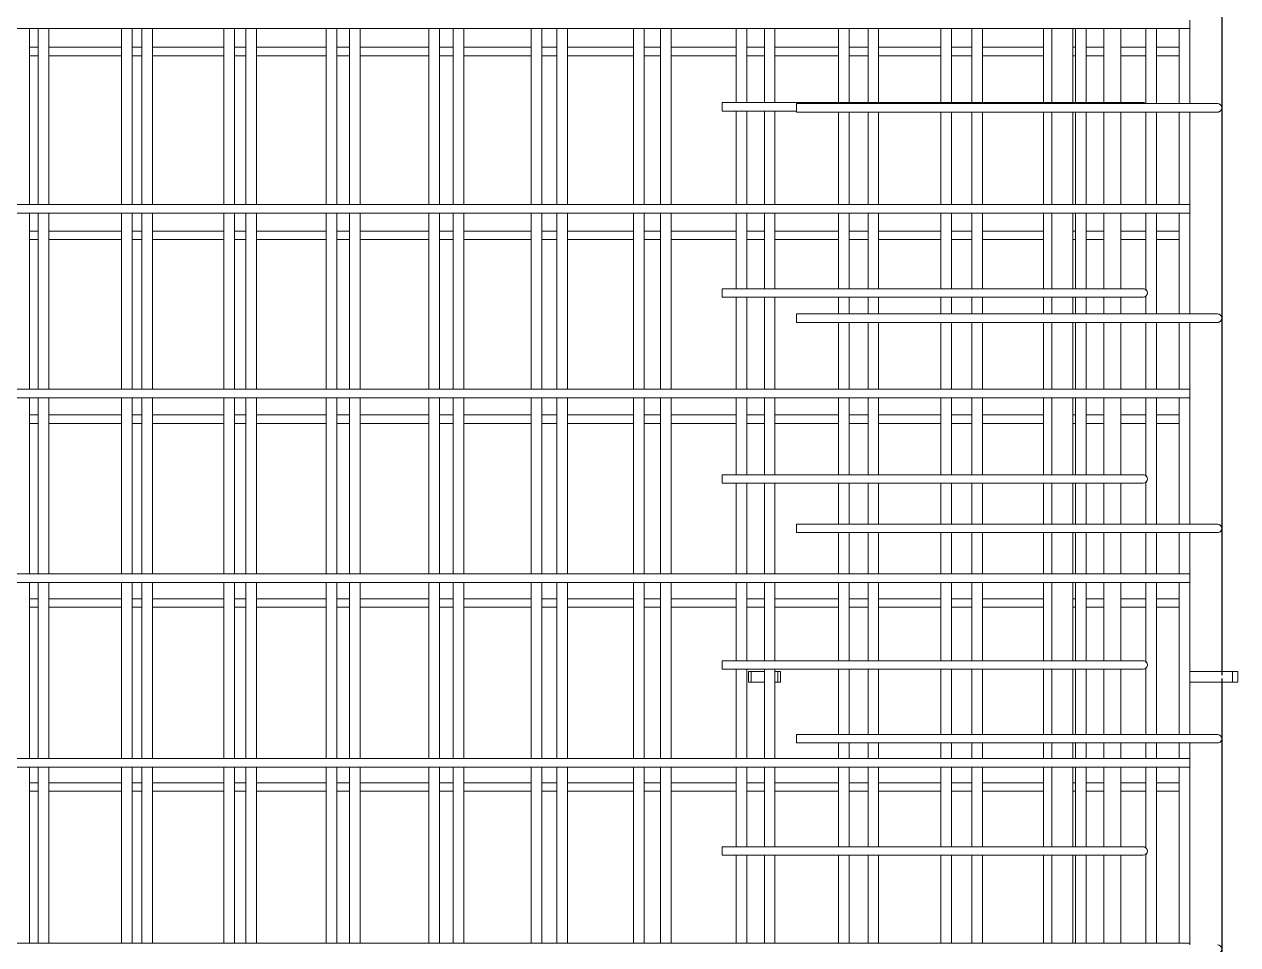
# Model space of a CAD drawing. Header units: millimetres. Extents: x 6720 to 22888, y -3063 to 10060.
# Drawn here: x 11192 to 12334, y 3848 to 4714 of the extents above; entities that cross this region are included whole.
import ezdxf

# ---------------------------------------------------------------- set-up
doc = ezdxf.new("R2010")
doc.units = ezdxf.units.MM
doc.linetypes.add('Dash', pattern=[6.36, 3.18, -3.18])
for name, color, linetype, lineweight in [('A-GENM', 13, 'Continuous', 18), ('A-WALL', 113, 'Continuous', 25), ('A-WALL-HDLN', 110, 'Dash', 25), ('S-RBAR', 171, 'Continuous', 18)]:
    doc.layers.add(name, color=color, linetype=linetype, lineweight=lineweight)

# ---------------------------------------------------------------- blocks, each defined once
blk = doc.blocks.new('RR spread anchor face based - RR-SA-2_5-200-V1-Elevation Front 1')
at = {"layer": 'A-GENM'}
for p, q in [((11873.6, -445), (11876.1, -445)), ((11873.6, -455), (11873.6, -445)), ((11876.1, -445), (11888.4, -445)), ((11876.1, -445), (11876.1, -455)), ((11898.4, -445), (11901.1, -445)), ((11901.1, -445), (11903.6, -445)), ((11901.1, -445), (11901.1, -455)), ((11903.6, -445), (11903.6, -455)), ((11876.1, -455), (11873.6, -455)), ((11888.4, -455), (11876.1, -455)), ((11901.1, -455), (11898.4, -455)), ((11903.6, -455), (11901.1, -455))]:
    blk.add_line(p, q, dxfattribs=at)
blk = doc.blocks.new('RR spread anchor face based - RR-SA-3_0-200-1726827-Elevation Front 1')
at = {"layer": 'A-GENM'}
for p, q in [((12288.6, 6760), (12328.6, 6760)), ((12328.6, 6760), (12333.6, 6760)), ((12328.6, 6750), (12328.6, 6760)), ((12333.6, 6760), (12333.6, 6750)), ((12328.6, 6750), (12288.6, 6750)), ((12333.6, 6750), (12328.6, 6750))]:
    blk.add_line(p, q, dxfattribs=at)

msp = doc.modelspace()

# ---------------------------------------------------------------- linework, layer by layer
at = {"layer": 'A-WALL'}
for p, q in [((12318.6, 6750), (12318.6, 4105)), ((12318.6, 4095), (12318.6, 2210))]:
    msp.add_line(p, q, dxfattribs=at)
at = {"layer": 'A-WALL-HDLN'}
msp.add_line((12318.6, 4105), (12318.6, 4095), dxfattribs=at)
at = {"layer": 'S-RBAR'}
for p, q in [((12288.6, 4709.5), (12288.6, 4717.5)), ((10132.6, 4709.5), (12288.6, 4709.5)), ((11197.4, 4544), (11197.4, 4709.5)), ((11205.6, 4544), (11205.6, 4709.5)), ((11215.6, 4544), (11215.6, 4709.5)), ((11283.8, 4544), (11283.8, 4709.5)), ((11293.8, 4544), (11293.8, 4709.5)), ((11303.1, 4544), (11303.1, 4709.5)), ((11313.1, 4544), (11313.1, 4709.5)), ((11380.1, 4544), (11380.1, 4709.5)), ((11390.1, 4544), (11390.1, 4709.5)), ((11400.7, 4544), (11400.7, 4709.5)), ((11410.7, 4544), (11410.7, 4709.5)), ((11476.5, 4544), (11476.5, 4709.5)), ((11486.5, 4544), (11486.5, 4709.5)), ((11498.2, 4544), (11498.2, 4709.5)), ((11508.2, 4544), (11508.2, 4709.5)), ((11572.8, 4544), (11572.8, 4709.5)), ((11582.8, 4544), (11582.8, 4709.5)), ((11595.7, 4544), (11595.7, 4709.5)), ((11605.7, 4544), (11605.7, 4709.5)), ((11669.1, 4544), (11669.1, 4709.5)), ((11679.1, 4544), (11679.1, 4709.5)), ((11693.3, 4544), (11693.3, 4709.5)), ((11703.3, 4544), (11703.3, 4709.5)), ((11765.5, 4544), (11765.5, 4709.5)), ((11775.5, 4544), (11775.5, 4709.5)), ((11790.8, 4544), (11790.8, 4709.5)), ((11800.8, 4544), (11800.8, 4709.5)), ((11861.8, 4639.9), (11861.8, 4709.5)), ((11871.8, 4639.9), (11871.8, 4709.5)), ((11888.4, 4639.9), (11888.4, 4709.5)), ((11898.4, 4639.9), (11898.4, 4709.5)), ((11958.1, 4639.9), (11958.1, 4709.5)), ((11968.1, 4639.9), (11968.1, 4709.5)), ((11985.9, 4639.9), (11985.9, 4709.5)), ((11995.9, 4639.9), (11995.9, 4709.5)), ((12054.5, 4639.9), (12054.5, 4709.5)), ((12064.5, 4639.9), (12064.5, 4709.5)), ((12083.5, 4639.9), (12083.5, 4709.5)), ((12093.5, 4639.9), (12093.5, 4709.5)), ((12150.8, 4639.9), (12150.8, 4709.5)), ((12158.6, 4639.9), (12158.6, 4709.5)), ((12178.6, 4639.9), (12178.6, 4709.5)), ((12181, 4639.9), (12181, 4709.5)), ((12191, 4639.9), (12191, 4709.5)), ((12207.6, 4639.9), (12207.6, 4709.5)), ((12223.6, 4639.9), (12223.6, 4709.5)), ((12247.1, 4639), (12247.1, 4709.5)), ((12257.1, 4639), (12257.1, 4709.5)), ((12278.6, 4639), (12278.6, 4709.5)), ((12288.6, 4639), (12288.6, 4709.5)), ((11197.4, 4691.9), (11205.6, 4691.9)), ((11215.6, 4691.9), (11283.8, 4691.9)), ((11293.8, 4691.9), (11303.1, 4691.9)), ((11313.1, 4691.9), (11380.1, 4691.9)), ((11390.1, 4691.9), (11400.7, 4691.9)), ((11410.7, 4691.9), (11476.5, 4691.9)), ((11486.5, 4691.9), (11498.2, 4691.9)), ((11508.2, 4691.9), (11572.8, 4691.9)), ((11582.8, 4691.9), (11595.7, 4691.9)), ((11605.7, 4691.9), (11669.1, 4691.9)), ((11679.1, 4691.9), (11693.3, 4691.9)), ((11703.3, 4691.9), (11765.5, 4691.9)), ((11775.5, 4691.9), (11790.8, 4691.9)), ((11800.8, 4691.9), (11861.8, 4691.9)), ((11871.8, 4691.9), (11888.4, 4691.9)), ((11898.4, 4691.9), (11958.1, 4691.9)), ((11968.1, 4691.9), (11985.9, 4691.9)), ((11995.9, 4691.9), (12054.5, 4691.9)), ((12064.5, 4691.9), (12083.5, 4691.9)), ((12093.5, 4691.9), (12150.8, 4691.9)), ((12178.6, 4691.9), (12181, 4691.9)), ((12191, 4691.9), (12207.6, 4691.9)), ((12223.6, 4691.9), (12247.1, 4691.9)), ((12257.1, 4691.9), (12278.6, 4691.9)), ((11197.4, 4683.9), (11205.6, 4683.9)), ((11215.6, 4683.9), (11283.8, 4683.9)), ((11293.8, 4683.9), (11303.1, 4683.9)), ((11313.1, 4683.9), (11380.1, 4683.9)), ((11390.1, 4683.9), (11400.7, 4683.9)), ((11410.7, 4683.9), (11476.5, 4683.9)), ((11486.5, 4683.9), (11498.2, 4683.9)), ((11508.2, 4683.9), (11572.8, 4683.9)), ((11582.8, 4683.9), (11595.7, 4683.9)), ((11605.7, 4683.9), (11669.1, 4683.9)), ((11679.1, 4683.9), (11693.3, 4683.9)), ((11703.3, 4683.9), (11765.5, 4683.9)), ((11775.5, 4683.9), (11790.8, 4683.9)), ((11800.8, 4683.9), (11861.8, 4683.9)), ((11871.8, 4683.9), (11888.4, 4683.9)), ((11898.4, 4683.9), (11958.1, 4683.9)), ((11968.1, 4683.9), (11985.9, 4683.9)), ((11995.9, 4683.9), (12054.5, 4683.9)), ((12064.5, 4683.9), (12083.5, 4683.9)), ((12093.5, 4683.9), (12150.8, 4683.9)), ((12178.6, 4683.9), (12181, 4683.9)), ((12191, 4683.9), (12207.6, 4683.9)), ((12223.6, 4683.9), (12247.1, 4683.9)), ((12257.1, 4683.9), (12278.6, 4683.9)), ((12208.6, 4639.9), (11848.6, 4639.9)), ((11848.6, 4639.9), (11848.6, 4631.9)), ((11918.6, 4639), (12294.6, 4639)), ((11918.6, 4631), (11918.6, 4639)), ((12208.6, 4639.9), (12244.6, 4639.9)), ((12314.6, 4639), (12294.6, 4639)), ((11918.6, 4631.9), (11848.6, 4631.9)), ((11861.8, 4544), (11861.8, 4631.9)), ((11871.8, 4544), (11871.8, 4631.9)), ((11888.4, 4544), (11888.4, 4631.9)), ((11898.4, 4544), (11898.4, 4631.9)), ((11918.6, 4631), (12294.6, 4631)), ((11958.1, 4544), (11958.1, 4631)), ((11968.1, 4544), (11968.1, 4631)), ((11985.9, 4544), (11985.9, 4631)), ((11995.9, 4544), (11995.9, 4631)), ((12054.5, 4544), (12054.5, 4631)), ((12064.5, 4544), (12064.5, 4631)), ((12083.5, 4544), (12083.5, 4631)), ((12093.5, 4544), (12093.5, 4631)), ((12150.8, 4544), (12150.8, 4631)), ((12158.6, 4544), (12158.6, 4631)), ((12178.6, 4544), (12178.6, 4631)), ((12181, 4544), (12181, 4631)), ((12191, 4544), (12191, 4631)), ((12207.6, 4544), (12207.6, 4631)), ((12223.6, 4544), (12223.6, 4631)), ((12247.1, 4544), (12247.1, 4631)), ((12257.1, 4544), (12257.1, 4631)), ((12278.6, 4544), (12278.6, 4631)), ((12288.6, 4544), (12288.6, 4631)), ((12314.6, 4631), (12294.6, 4631)), ((10132.6, 4544), (12288.6, 4544)), ((12288.6, 4536), (12288.6, 4544)), ((10132.6, 4536), (12288.6, 4536)), ((11197.4, 4370.4), (11197.4, 4536)), ((11205.6, 4370.4), (11205.6, 4536)), ((11215.6, 4370.4), (11215.6, 4536)), ((11283.8, 4370.4), (11283.8, 4536)), ((11293.8, 4370.4), (11293.8, 4536)), ((11303.1, 4370.4), (11303.1, 4536)), ((11313.1, 4370.4), (11313.1, 4536)), ((11380.1, 4370.4), (11380.1, 4536)), ((11390.1, 4370.4), (11390.1, 4536)), ((11400.7, 4370.4), (11400.7, 4536)), ((11410.7, 4370.4), (11410.7, 4536)), ((11476.5, 4370.4), (11476.5, 4536)), ((11486.5, 4370.4), (11486.5, 4536)), ((11498.2, 4370.4), (11498.2, 4536)), ((11508.2, 4370.4), (11508.2, 4536)), ((11572.8, 4370.4), (11572.8, 4536)), ((11582.8, 4370.4), (11582.8, 4536)), ((11595.7, 4370.4), (11595.7, 4536)), ((11605.7, 4370.4), (11605.7, 4536)), ((11669.1, 4370.4), (11669.1, 4536)), ((11679.1, 4370.4), (11679.1, 4536)), ((11693.3, 4370.4), (11693.3, 4536)), ((11703.3, 4370.4), (11703.3, 4536)), ((11765.5, 4370.4), (11765.5, 4536)), ((11775.5, 4370.4), (11775.5, 4536)), ((11790.8, 4370.4), (11790.8, 4536)), ((11800.8, 4370.4), (11800.8, 4536)), ((11861.8, 4465), (11861.8, 4536)), ((11871.8, 4465), (11871.8, 4536)), ((11888.4, 4465), (11888.4, 4536)), ((11898.4, 4465), (11898.4, 4536)), ((11958.1, 4465), (11958.1, 4536)), ((11968.1, 4465), (11968.1, 4536)), ((11985.9, 4465), (11985.9, 4536)), ((11995.9, 4465), (11995.9, 4536)), ((12054.5, 4465), (12054.5, 4536)), ((12064.5, 4465), (12064.5, 4536)), ((12083.5, 4465), (12083.5, 4536)), ((12093.5, 4465), (12093.5, 4536)), ((12150.8, 4465), (12150.8, 4536)), ((12158.6, 4465), (12158.6, 4536)), ((12178.6, 4465), (12178.6, 4536)), ((12181, 4465), (12181, 4536)), ((12191, 4465), (12191, 4536)), ((12207.6, 4465), (12207.6, 4536)), ((12223.6, 4465), (12223.6, 4536)), ((12247.1, 4463.7), (12247.1, 4536)), ((12257.1, 4441.3), (12257.1, 4536)), ((12278.6, 4441.3), (12278.6, 4536)), ((12288.6, 4441.3), (12288.6, 4536)), ((11197.4, 4519.1), (11205.6, 4519.1)), ((11215.6, 4519.1), (11283.8, 4519.1)), ((11293.8, 4519.1), (11303.1, 4519.1)), ((11313.1, 4519.1), (11380.1, 4519.1)), ((11390.1, 4519.1), (11400.7, 4519.1)), ((11410.7, 4519.1), (11476.5, 4519.1)), ((11486.5, 4519.1), (11498.2, 4519.1)), ((11508.2, 4519.1), (11572.8, 4519.1)), ((11582.8, 4519.1), (11595.7, 4519.1)), ((11605.7, 4519.1), (11669.1, 4519.1)), ((11679.1, 4519.1), (11693.3, 4519.1)), ((11703.3, 4519.1), (11765.5, 4519.1)), ((11775.5, 4519.1), (11790.8, 4519.1)), ((11800.8, 4519.1), (11861.8, 4519.1)), ((11871.8, 4519.1), (11888.4, 4519.1)), ((11898.4, 4519.1), (11958.1, 4519.1)), ((11968.1, 4519.1), (11985.9, 4519.1)), ((11995.9, 4519.1), (12054.5, 4519.1)), ((12064.5, 4519.1), (12083.5, 4519.1)), ((12093.5, 4519.1), (12150.8, 4519.1)), ((12178.6, 4519.1), (12181, 4519.1)), ((12191, 4519.1), (12207.6, 4519.1)), ((12223.6, 4519.1), (12247.1, 4519.1)), ((12257.1, 4519.1), (12278.6, 4519.1)), ((11197.4, 4511.1), (11205.6, 4511.1)), ((11215.6, 4511.1), (11283.8, 4511.1)), ((11293.8, 4511.1), (11303.1, 4511.1)), ((11313.1, 4511.1), (11380.1, 4511.1)), ((11390.1, 4511.1), (11400.7, 4511.1)), ((11410.7, 4511.1), (11476.5, 4511.1)), ((11486.5, 4511.1), (11498.2, 4511.1)), ((11508.2, 4511.1), (11572.8, 4511.1)), ((11582.8, 4511.1), (11595.7, 4511.1)), ((11605.7, 4511.1), (11669.1, 4511.1)), ((11679.1, 4511.1), (11693.3, 4511.1)), ((11703.3, 4511.1), (11765.5, 4511.1)), ((11775.5, 4511.1), (11790.8, 4511.1)), ((11800.8, 4511.1), (11861.8, 4511.1)), ((11871.8, 4511.1), (11888.4, 4511.1)), ((11898.4, 4511.1), (11958.1, 4511.1)), ((11968.1, 4511.1), (11985.9, 4511.1)), ((11995.9, 4511.1), (12054.5, 4511.1)), ((12064.5, 4511.1), (12083.5, 4511.1)), ((12093.5, 4511.1), (12150.8, 4511.1)), ((12178.6, 4511.1), (12181, 4511.1)), ((12191, 4511.1), (12207.6, 4511.1)), ((12223.6, 4511.1), (12247.1, 4511.1)), ((12257.1, 4511.1), (12278.6, 4511.1)), ((12208.6, 4465), (11848.6, 4465)), ((11848.6, 4465), (11848.6, 4457)), ((12208.6, 4465), (12244.6, 4465)), ((12208.6, 4457), (11848.6, 4457)), ((11861.8, 4370.4), (11861.8, 4457)), ((11871.8, 4370.4), (11871.8, 4457)), ((11888.4, 4370.4), (11888.4, 4457)), ((11898.4, 4370.4), (11898.4, 4457)), ((11958.1, 4441.3), (11958.1, 4457)), ((11968.1, 4441.3), (11968.1, 4457)), ((11985.9, 4441.3), (11985.9, 4457)), ((11995.9, 4441.3), (11995.9, 4457)), ((12054.5, 4441.3), (12054.5, 4457)), ((12064.5, 4441.3), (12064.5, 4457)), ((12083.5, 4441.3), (12083.5, 4457)), ((12093.5, 4441.3), (12093.5, 4457)), ((12150.8, 4441.3), (12150.8, 4457)), ((12158.6, 4441.3), (12158.6, 4457)), ((12178.6, 4441.3), (12178.6, 4457)), ((12181, 4441.3), (12181, 4457)), ((12191, 4441.3), (12191, 4457)), ((12207.6, 4441.3), (12207.6, 4457)), ((12208.6, 4457), (12244.6, 4457)), ((12223.6, 4441.3), (12223.6, 4457)), ((12247.1, 4441.3), (12247.1, 4458.3)), ((11918.6, 4441.3), (12294.6, 4441.3)), ((11918.6, 4433.3), (11918.6, 4441.3)), ((12314.6, 4441.3), (12294.6, 4441.3)), ((11918.6, 4433.3), (12294.6, 4433.3)), ((11958.1, 4370.4), (11958.1, 4433.3)), ((11968.1, 4370.4), (11968.1, 4433.3)), ((11985.9, 4370.4), (11985.9, 4433.3)), ((11995.9, 4370.4), (11995.9, 4433.3)), ((12054.5, 4370.4), (12054.5, 4433.3)), ((12064.5, 4370.4), (12064.5, 4433.3)), ((12083.5, 4370.4), (12083.5, 4433.3)), ((12093.5, 4370.4), (12093.5, 4433.3)), ((12150.8, 4370.4), (12150.8, 4433.3)), ((12158.6, 4370.4), (12158.6, 4433.3)), ((12178.6, 4370.4), (12178.6, 4433.3)), ((12181, 4370.4), (12181, 4433.3)), ((12191, 4370.4), (12191, 4433.3)), ((12207.6, 4370.4), (12207.6, 4433.3)), ((12223.6, 4370.4), (12223.6, 4433.3)), ((12247.1, 4370.4), (12247.1, 4433.3)), ((12257.1, 4370.4), (12257.1, 4433.3)), ((12278.6, 4370.4), (12278.6, 4433.3)), ((12288.6, 4370.4), (12288.6, 4433.3)), ((12314.6, 4433.3), (12294.6, 4433.3)), ((10132.6, 4370.4), (12288.6, 4370.4)), ((10132.6, 4362.4), (12288.6, 4362.4)), ((11197.4, 4196.9), (11197.4, 4362.4)), ((11205.6, 4196.9), (11205.6, 4362.4)), ((11215.6, 4196.9), (11215.6, 4362.4)), ((11283.8, 4196.9), (11283.8, 4362.4)), ((11293.8, 4196.9), (11293.8, 4362.4)), ((11303.1, 4196.9), (11303.1, 4362.4)), ((11313.1, 4196.9), (11313.1, 4362.4)), ((11380.1, 4196.9), (11380.1, 4362.4)), ((11390.1, 4196.9), (11390.1, 4362.4)), ((11400.7, 4196.9), (11400.7, 4362.4)), ((11410.7, 4196.9), (11410.7, 4362.4)), ((11476.5, 4196.9), (11476.5, 4362.4)), ((11486.5, 4196.9), (11486.5, 4362.4)), ((11498.2, 4196.9), (11498.2, 4362.4)), ((11508.2, 4196.9), (11508.2, 4362.4)), ((11572.8, 4196.9), (11572.8, 4362.4)), ((11582.8, 4196.9), (11582.8, 4362.4)), ((11595.7, 4196.9), (11595.7, 4362.4)), ((11605.7, 4196.9), (11605.7, 4362.4)), ((11669.1, 4196.9), (11669.1, 4362.4)), ((11679.1, 4196.9), (11679.1, 4362.4)), ((11693.3, 4196.9), (11693.3, 4362.4)), ((11703.3, 4196.9), (11703.3, 4362.4)), ((11765.5, 4196.9), (11765.5, 4362.4)), ((11775.5, 4196.9), (11775.5, 4362.4)), ((11790.8, 4196.9), (11790.8, 4362.4)), ((11800.8, 4196.9), (11800.8, 4362.4)), ((11861.8, 4290.1), (11861.8, 4362.4)), ((11871.8, 4290.1), (11871.8, 4362.4)), ((11888.4, 4290.1), (11888.4, 4362.4)), ((11898.4, 4290.1), (11898.4, 4362.4)), ((11958.1, 4290.1), (11958.1, 4362.4)), ((11968.1, 4290.1), (11968.1, 4362.4)), ((11985.9, 4290.1), (11985.9, 4362.4)), ((11995.9, 4290.1), (11995.9, 4362.4)), ((12054.5, 4290.1), (12054.5, 4362.4)), ((12064.5, 4290.1), (12064.5, 4362.4)), ((12083.5, 4290.1), (12083.5, 4362.4)), ((12093.5, 4290.1), (12093.5, 4362.4)), ((12150.8, 4290.1), (12150.8, 4362.4)), ((12158.6, 4290.1), (12158.6, 4362.4)), ((12178.6, 4290.1), (12178.6, 4362.4)), ((12181, 4290.1), (12181, 4362.4)), ((12191, 4290.1), (12191, 4362.4)), ((12207.6, 4290.1), (12207.6, 4362.4)), ((12223.6, 4290.1), (12223.6, 4362.4)), ((12247.1, 4288.8), (12247.1, 4362.4)), ((12257.1, 4243.7), (12257.1, 4362.4)), ((12278.6, 4243.7), (12278.6, 4362.4)), ((12288.6, 4362.4), (12288.6, 4370.4)), ((12288.6, 4243.7), (12288.6, 4362.4)), ((11197.4, 4346.3), (11205.6, 4346.3)), ((11197.4, 4338.3), (11205.6, 4338.3)), ((11215.6, 4346.3), (11283.8, 4346.3)), ((11215.6, 4338.3), (11283.8, 4338.3)), ((11293.8, 4346.3), (11303.1, 4346.3)), ((11293.8, 4338.3), (11303.1, 4338.3)), ((11313.1, 4346.3), (11380.1, 4346.3)), ((11313.1, 4338.3), (11380.1, 4338.3)), ((11390.1, 4346.3), (11400.7, 4346.3)), ((11390.1, 4338.3), (11400.7, 4338.3)), ((11410.7, 4346.3), (11476.5, 4346.3)), ((11410.7, 4338.3), (11476.5, 4338.3)), ((11486.5, 4346.3), (11498.2, 4346.3)), ((11486.5, 4338.3), (11498.2, 4338.3)), ((11508.2, 4346.3), (11572.8, 4346.3)), ((11508.2, 4338.3), (11572.8, 4338.3)), ((11582.8, 4346.3), (11595.7, 4346.3)), ((11582.8, 4338.3), (11595.7, 4338.3)), ((11605.7, 4346.3), (11669.1, 4346.3)), ((11605.7, 4338.3), (11669.1, 4338.3)), ((11679.1, 4346.3), (11693.3, 4346.3)), ((11679.1, 4338.3), (11693.3, 4338.3)), ((11703.3, 4346.3), (11765.5, 4346.3)), ((11703.3, 4338.3), (11765.5, 4338.3)), ((11775.5, 4346.3), (11790.8, 4346.3)), ((11775.5, 4338.3), (11790.8, 4338.3)), ((11800.8, 4346.3), (11861.8, 4346.3)), ((11800.8, 4338.3), (11861.8, 4338.3)), ((11871.8, 4346.3), (11888.4, 4346.3)), ((11871.8, 4338.3), (11888.4, 4338.3)), ((11898.4, 4346.3), (11958.1, 4346.3)), ((11898.4, 4338.3), (11958.1, 4338.3)), ((11968.1, 4346.3), (11985.9, 4346.3)), ((11968.1, 4338.3), (11985.9, 4338.3)), ((11995.9, 4346.3), (12054.5, 4346.3)), ((11995.9, 4338.3), (12054.5, 4338.3)), ((12064.5, 4346.3), (12083.5, 4346.3)), ((12064.5, 4338.3), (12083.5, 4338.3)), ((12093.5, 4346.3), (12150.8, 4346.3)), ((12093.5, 4338.3), (12150.8, 4338.3)), ((12178.6, 4346.3), (12181, 4346.3)), ((12178.6, 4338.3), (12181, 4338.3)), ((12191, 4346.3), (12207.6, 4346.3)), ((12191, 4338.3), (12207.6, 4338.3)), ((12223.6, 4346.3), (12247.1, 4346.3)), ((12223.6, 4338.3), (12247.1, 4338.3)), ((12257.1, 4346.3), (12278.6, 4346.3)), ((12257.1, 4338.3), (12278.6, 4338.3)), ((12208.6, 4290.1), (11848.6, 4290.1)), ((11848.6, 4290.1), (11848.6, 4282.1)), ((12208.6, 4282.1), (11848.6, 4282.1)), ((11861.8, 4196.9), (11861.8, 4282.1)), ((11871.8, 4196.9), (11871.8, 4282.1)), ((11888.4, 4196.9), (11888.4, 4282.1)), ((11898.4, 4196.9), (11898.4, 4282.1)), ((11958.1, 4243.7), (11958.1, 4282.1)), ((11968.1, 4243.7), (11968.1, 4282.1)), ((11985.9, 4243.7), (11985.9, 4282.1)), ((11995.9, 4243.7), (11995.9, 4282.1)), ((12054.5, 4243.7), (12054.5, 4282.1)), ((12064.5, 4243.7), (12064.5, 4282.1)), ((12083.5, 4243.7), (12083.5, 4282.1)), ((12093.5, 4243.7), (12093.5, 4282.1)), ((12150.8, 4243.7), (12150.8, 4282.1)), ((12158.6, 4243.7), (12158.6, 4282.1)), ((12178.6, 4243.7), (12178.6, 4282.1)), ((12181, 4243.7), (12181, 4282.1)), ((12191, 4243.7), (12191, 4282.1)), ((12207.6, 4243.7), (12207.6, 4282.1)), ((12208.6, 4290.1), (12244.6, 4290.1)), ((12208.6, 4282.1), (12244.6, 4282.1)), ((12223.6, 4243.7), (12223.6, 4282.1)), ((12247.1, 4243.7), (12247.1, 4283.4)), ((11918.6, 4243.7), (12294.6, 4243.7)), ((11918.6, 4235.7), (11918.6, 4243.7)), ((11918.6, 4235.7), (12294.6, 4235.7)), ((11958.1, 4196.9), (11958.1, 4235.7)), ((11968.1, 4196.9), (11968.1, 4235.7)), ((11985.9, 4196.9), (11985.9, 4235.7)), ((11995.9, 4196.9), (11995.9, 4235.7)), ((12054.5, 4196.9), (12054.5, 4235.7)), ((12064.5, 4196.9), (12064.5, 4235.7)), ((12083.5, 4196.9), (12083.5, 4235.7)), ((12093.5, 4196.9), (12093.5, 4235.7)), ((12150.8, 4196.9), (12150.8, 4235.7)), ((12158.6, 4196.9), (12158.6, 4235.7)), ((12178.6, 4196.9), (12178.6, 4235.7)), ((12181, 4196.9), (12181, 4235.7)), ((12191, 4196.9), (12191, 4235.7)), ((12207.6, 4196.9), (12207.6, 4235.7)), ((12223.6, 4196.9), (12223.6, 4235.7)), ((12247.1, 4196.9), (12247.1, 4235.7)), ((12257.1, 4196.9), (12257.1, 4235.7)), ((12278.6, 4196.9), (12278.6, 4235.7)), ((12288.6, 4196.9), (12288.6, 4235.7)), ((12314.6, 4243.7), (12294.6, 4243.7)), ((12314.6, 4235.7), (12294.6, 4235.7)), ((10132.6, 4196.9), (12288.6, 4196.9)), ((10132.6, 4188.9), (12288.6, 4188.9)), ((11197.4, 4023.3), (11197.4, 4188.9)), ((11205.6, 4023.3), (11205.6, 4188.9)), ((11215.6, 4023.3), (11215.6, 4188.9)), ((11283.8, 4023.3), (11283.8, 4188.9)), ((11293.8, 4023.3), (11293.8, 4188.9)), ((11303.1, 4023.3), (11303.1, 4188.9)), ((11313.1, 4023.3), (11313.1, 4188.9)), ((11380.1, 4023.3), (11380.1, 4188.9)), ((11390.1, 4023.3), (11390.1, 4188.9)), ((11400.7, 4023.3), (11400.7, 4188.9)), ((11410.7, 4023.3), (11410.7, 4188.9)), ((11476.5, 4023.3), (11476.5, 4188.9)), ((11486.5, 4023.3), (11486.5, 4188.9)), ((11498.2, 4023.3), (11498.2, 4188.9)), ((11508.2, 4023.3), (11508.2, 4188.9)), ((11572.8, 4023.3), (11572.8, 4188.9)), ((11582.8, 4023.3), (11582.8, 4188.9)), ((11595.7, 4023.3), (11595.7, 4188.9)), ((11605.7, 4023.3), (11605.7, 4188.9)), ((11669.1, 4023.3), (11669.1, 4188.9)), ((11679.1, 4023.3), (11679.1, 4188.9)), ((11693.3, 4023.3), (11693.3, 4188.9)), ((11703.3, 4023.3), (11703.3, 4188.9)), ((11765.5, 4023.3), (11765.5, 4188.9)), ((11775.5, 4023.3), (11775.5, 4188.9)), ((11790.8, 4023.3), (11790.8, 4188.9)), ((11800.8, 4023.3), (11800.8, 4188.9)), ((11861.8, 4115.3), (11861.8, 4188.9)), ((11871.8, 4115.3), (11871.8, 4188.9)), ((11888.4, 4115.3), (11888.4, 4188.9)), ((11898.4, 4115.3), (11898.4, 4188.9)), ((11958.1, 4115.3), (11958.1, 4188.9)), ((11968.1, 4115.3), (11968.1, 4188.9)), ((11985.9, 4115.3), (11985.9, 4188.9)), ((11995.9, 4115.3), (11995.9, 4188.9)), ((12054.5, 4115.3), (12054.5, 4188.9)), ((12064.5, 4115.3), (12064.5, 4188.9)), ((12083.5, 4115.3), (12083.5, 4188.9)), ((12093.5, 4115.3), (12093.5, 4188.9)), ((12150.8, 4115.3), (12150.8, 4188.9)), ((12158.6, 4115.3), (12158.6, 4188.9)), ((12178.6, 4115.3), (12178.6, 4188.9)), ((12181, 4115.3), (12181, 4188.9)), ((12191, 4115.3), (12191, 4188.9)), ((12207.6, 4115.3), (12207.6, 4188.9)), ((12223.6, 4115.3), (12223.6, 4188.9)), ((12247.1, 4114), (12247.1, 4188.9)), ((12257.1, 4046), (12257.1, 4188.9)), ((12278.6, 4046), (12278.6, 4188.9)), ((12288.6, 4188.9), (12288.6, 4196.9)), ((12288.6, 4046), (12288.6, 4188.9)), ((11197.4, 4173.5), (11205.6, 4173.5)), ((11197.4, 4165.5), (11205.6, 4165.5)), ((11215.6, 4173.5), (11283.8, 4173.5)), ((11215.6, 4165.5), (11283.8, 4165.5)), ((11293.8, 4173.5), (11303.1, 4173.5)), ((11293.8, 4165.5), (11303.1, 4165.5)), ((11313.1, 4173.5), (11380.1, 4173.5)), ((11313.1, 4165.5), (11380.1, 4165.5)), ((11390.1, 4173.5), (11400.7, 4173.5)), ((11390.1, 4165.5), (11400.7, 4165.5)), ((11410.7, 4173.5), (11476.5, 4173.5)), ((11410.7, 4165.5), (11476.5, 4165.5)), ((11486.5, 4173.5), (11498.2, 4173.5)), ((11486.5, 4165.5), (11498.2, 4165.5)), ((11508.2, 4173.5), (11572.8, 4173.5)), ((11508.2, 4165.5), (11572.8, 4165.5)), ((11582.8, 4173.5), (11595.7, 4173.5)), ((11582.8, 4165.5), (11595.7, 4165.5)), ((11605.7, 4173.5), (11669.1, 4173.5)), ((11605.7, 4165.5), (11669.1, 4165.5)), ((11679.1, 4173.5), (11693.3, 4173.5)), ((11679.1, 4165.5), (11693.3, 4165.5)), ((11703.3, 4173.5), (11765.5, 4173.5)), ((11703.3, 4165.5), (11765.5, 4165.5)), ((11775.5, 4173.5), (11790.8, 4173.5)), ((11775.5, 4165.5), (11790.8, 4165.5)), ((11800.8, 4173.5), (11861.8, 4173.5)), ((11800.8, 4165.5), (11861.8, 4165.5)), ((11871.8, 4173.5), (11888.4, 4173.5)), ((11871.8, 4165.5), (11888.4, 4165.5)), ((11898.4, 4173.5), (11958.1, 4173.5)), ((11898.4, 4165.5), (11958.1, 4165.5)), ((11968.1, 4173.5), (11985.9, 4173.5)), ((11968.1, 4165.5), (11985.9, 4165.5)), ((11995.9, 4173.5), (12054.5, 4173.5)), ((11995.9, 4165.5), (12054.5, 4165.5)), ((12064.5, 4173.5), (12083.5, 4173.5)), ((12064.5, 4165.5), (12083.5, 4165.5)), ((12093.5, 4173.5), (12150.8, 4173.5)), ((12093.5, 4165.5), (12150.8, 4165.5)), ((12178.6, 4173.5), (12181, 4173.5)), ((12178.6, 4165.5), (12181, 4165.5)), ((12191, 4173.5), (12207.6, 4173.5)), ((12191, 4165.5), (12207.6, 4165.5)), ((12223.6, 4173.5), (12247.1, 4173.5)), ((12223.6, 4165.5), (12247.1, 4165.5)), ((12257.1, 4173.5), (12278.6, 4173.5)), ((12257.1, 4165.5), (12278.6, 4165.5)), ((12208.6, 4115.3), (11848.6, 4115.3)), ((11848.6, 4115.3), (11848.6, 4107.3)), ((12208.6, 4115.3), (12244.6, 4115.3)), ((12247.1, 4046), (12247.1, 4108.5)), ((12208.6, 4107.3), (11848.6, 4107.3)), ((11861.8, 4023.3), (11861.8, 4107.3)), ((11871.8, 4023.3), (11871.8, 4107.3)), ((11888.4, 4023.3), (11888.4, 4107.3)), ((11898.4, 4023.3), (11898.4, 4107.3)), ((11958.1, 4046), (11958.1, 4107.3)), ((11968.1, 4046), (11968.1, 4107.3)), ((11985.9, 4046), (11985.9, 4107.3)), ((11995.9, 4046), (11995.9, 4107.3)), ((12054.5, 4046), (12054.5, 4107.3)), ((12064.5, 4046), (12064.5, 4107.3)), ((12083.5, 4046), (12083.5, 4107.3)), ((12093.5, 4046), (12093.5, 4107.3)), ((12150.8, 4046), (12150.8, 4107.3)), ((12158.6, 4046), (12158.6, 4107.3)), ((12178.6, 4046), (12178.6, 4107.3)), ((12181, 4046), (12181, 4107.3)), ((12191, 4046), (12191, 4107.3)), ((12207.6, 4046), (12207.6, 4107.3)), ((12208.6, 4107.3), (12244.6, 4107.3)), ((12223.6, 4046), (12223.6, 4107.3)), ((11918.6, 4046), (12294.6, 4046)), ((11918.6, 4038), (11918.6, 4046)), ((12314.6, 4046), (12294.6, 4046)), ((11918.6, 4038), (12294.6, 4038)), ((11958.1, 4023.3), (11958.1, 4038)), ((11968.1, 4023.3), (11968.1, 4038)), ((11985.9, 4023.3), (11985.9, 4038)), ((11995.9, 4023.3), (11995.9, 4038)), ((12054.5, 4023.3), (12054.5, 4038)), ((12064.5, 4023.3), (12064.5, 4038)), ((12083.5, 4023.3), (12083.5, 4038)), ((12093.5, 4023.3), (12093.5, 4038)), ((12150.8, 4023.3), (12150.8, 4038)), ((12158.6, 4023.3), (12158.6, 4038)), ((12178.6, 4023.3), (12178.6, 4038)), ((12181, 4023.3), (12181, 4038)), ((12191, 4023.3), (12191, 4038)), ((12207.6, 4023.3), (12207.6, 4038)), ((12223.6, 4023.3), (12223.6, 4038)), ((12247.1, 4023.3), (12247.1, 4038)), ((12257.1, 4023.3), (12257.1, 4038)), ((12278.6, 4023.3), (12278.6, 4038)), ((12288.6, 4023.3), (12288.6, 4038)), ((12314.6, 4038), (12294.6, 4038)), ((10132.6, 4023.3), (12288.6, 4023.3)), ((12288.6, 4015.3), (12288.6, 4023.3)), ((10132.6, 4015.3), (12288.6, 4015.3)), ((11197.4, 3849.7), (11197.4, 4015.3)), ((11205.6, 3849.7), (11205.6, 4015.3)), ((11215.6, 3849.7), (11215.6, 4015.3)), ((11283.8, 3849.7), (11283.8, 4015.3)), ((11293.8, 3849.7), (11293.8, 4015.3)), ((11303.1, 3849.7), (11303.1, 4015.3)), ((11313.1, 3849.7), (11313.1, 4015.3)), ((11380.1, 3849.7), (11380.1, 4015.3)), ((11390.1, 3849.7), (11390.1, 4015.3)), ((11400.7, 3849.7), (11400.7, 4015.3)), ((11410.7, 3849.7), (11410.7, 4015.3)), ((11476.5, 3849.7), (11476.5, 4015.3)), ((11486.5, 3849.7), (11486.5, 4015.3)), ((11498.2, 3849.7), (11498.2, 4015.3)), ((11508.2, 3849.7), (11508.2, 4015.3)), ((11572.8, 3849.7), (11572.8, 4015.3)), ((11582.8, 3849.7), (11582.8, 4015.3)), ((11595.7, 3849.7), (11595.7, 4015.3)), ((11605.7, 3849.7), (11605.7, 4015.3)), ((11669.1, 3849.7), (11669.1, 4015.3)), ((11679.1, 3849.7), (11679.1, 4015.3)), ((11693.3, 3849.7), (11693.3, 4015.3)), ((11703.3, 3849.7), (11703.3, 4015.3)), ((11765.5, 3849.7), (11765.5, 4015.3)), ((11775.5, 3849.7), (11775.5, 4015.3)), ((11790.8, 3849.7), (11790.8, 4015.3)), ((11800.8, 3849.7), (11800.8, 4015.3)), ((11861.8, 3940.4), (11861.8, 4015.3)), ((11871.8, 3940.4), (11871.8, 4015.3)), ((11888.4, 3940.4), (11888.4, 4015.3)), ((11898.4, 3940.4), (11898.4, 4015.3)), ((11958.1, 3940.4), (11958.1, 4015.3)), ((11968.1, 3940.4), (11968.1, 4015.3)), ((11985.9, 3940.4), (11985.9, 4015.3)), ((11995.9, 3940.4), (11995.9, 4015.3)), ((12054.5, 3940.4), (12054.5, 4015.3)), ((12064.5, 3940.4), (12064.5, 4015.3)), ((12083.5, 3940.4), (12083.5, 4015.3)), ((12093.5, 3940.4), (12093.5, 4015.3)), ((12150.8, 3940.4), (12150.8, 4015.3)), ((12158.6, 3940.4), (12158.6, 4015.3)), ((12178.6, 3940.4), (12178.6, 4015.3)), ((12181, 3940.4), (12181, 4015.3)), ((12191, 3940.4), (12191, 4015.3)), ((12207.6, 3940.4), (12207.6, 4015.3)), ((12223.6, 3940.4), (12223.6, 4015.3)), ((12247.1, 3939.1), (12247.1, 4015.3)), ((12257.1, 3849.7), (12257.1, 4015.3)), ((12278.6, 3849.7), (12278.6, 4015.3)), ((12288.6, 3849.7), (12288.6, 4015.3)), ((11197.4, 4000.6), (11205.6, 4000.6)), ((11215.6, 4000.6), (11283.8, 4000.6)), ((11293.8, 4000.6), (11303.1, 4000.6)), ((11313.1, 4000.6), (11380.1, 4000.6)), ((11390.1, 4000.6), (11400.7, 4000.6)), ((11410.7, 4000.6), (11476.5, 4000.6)), ((11486.5, 4000.6), (11498.2, 4000.6)), ((11508.2, 4000.6), (11572.8, 4000.6)), ((11582.8, 4000.6), (11595.7, 4000.6)), ((11605.7, 4000.6), (11669.1, 4000.6)), ((11679.1, 4000.6), (11693.3, 4000.6)), ((11703.3, 4000.6), (11765.5, 4000.6)), ((11775.5, 4000.6), (11790.8, 4000.6)), ((11800.8, 4000.6), (11861.8, 4000.6)), ((11871.8, 4000.6), (11888.4, 4000.6)), ((11898.4, 4000.6), (11958.1, 4000.6)), ((11968.1, 4000.6), (11985.9, 4000.6)), ((11995.9, 4000.6), (12054.5, 4000.6)), ((12064.5, 4000.6), (12083.5, 4000.6)), ((12093.5, 4000.6), (12150.8, 4000.6)), ((12178.6, 4000.6), (12181, 4000.6)), ((12191, 4000.6), (12207.6, 4000.6)), ((12223.6, 4000.6), (12247.1, 4000.6)), ((12257.1, 4000.6), (12278.6, 4000.6)), ((11197.4, 3992.6), (11205.6, 3992.6)), ((11215.6, 3992.6), (11283.8, 3992.6)), ((11293.8, 3992.6), (11303.1, 3992.6)), ((11313.1, 3992.6), (11380.1, 3992.6)), ((11390.1, 3992.6), (11400.7, 3992.6)), ((11410.7, 3992.6), (11476.5, 3992.6)), ((11486.5, 3992.6), (11498.2, 3992.6)), ((11508.2, 3992.6), (11572.8, 3992.6)), ((11582.8, 3992.6), (11595.7, 3992.6)), ((11605.7, 3992.6), (11669.1, 3992.6)), ((11679.1, 3992.6), (11693.3, 3992.6)), ((11703.3, 3992.6), (11765.5, 3992.6)), ((11775.5, 3992.6), (11790.8, 3992.6)), ((11800.8, 3992.6), (11861.8, 3992.6)), ((11871.8, 3992.6), (11888.4, 3992.6)), ((11898.4, 3992.6), (11958.1, 3992.6)), ((11968.1, 3992.6), (11985.9, 3992.6)), ((11995.9, 3992.6), (12054.5, 3992.6)), ((12064.5, 3992.6), (12083.5, 3992.6)), ((12093.5, 3992.6), (12150.8, 3992.6)), ((12178.6, 3992.6), (12181, 3992.6)), ((12191, 3992.6), (12207.6, 3992.6)), ((12223.6, 3992.6), (12247.1, 3992.6)), ((12257.1, 3992.6), (12278.6, 3992.6)), ((12208.6, 3940.4), (11848.6, 3940.4)), ((11848.6, 3940.4), (11848.6, 3932.4)), ((12208.6, 3940.4), (12244.6, 3940.4)), ((12208.6, 3932.4), (11848.6, 3932.4)), ((11861.8, 3849.7), (11861.8, 3932.4)), ((11871.8, 3849.7), (11871.8, 3932.4)), ((11888.4, 3849.7), (11888.4, 3932.4)), ((11898.4, 3849.7), (11898.4, 3932.4)), ((11958.1, 3849.7), (11958.1, 3932.4)), ((11968.1, 3849.7), (11968.1, 3932.4)), ((11985.9, 3849.7), (11985.9, 3932.4)), ((11995.9, 3849.7), (11995.9, 3932.4)), ((12054.5, 3849.7), (12054.5, 3932.4)), ((12064.5, 3849.7), (12064.5, 3932.4)), ((12083.5, 3849.7), (12083.5, 3932.4)), ((12093.5, 3849.7), (12093.5, 3932.4)), ((12150.8, 3849.7), (12150.8, 3932.4)), ((12158.6, 3849.7), (12158.6, 3932.4)), ((12178.6, 3849.7), (12178.6, 3932.4)), ((12181, 3849.7), (12181, 3932.4)), ((12191, 3849.7), (12191, 3932.4)), ((12207.6, 3849.7), (12207.6, 3932.4)), ((12208.6, 3932.4), (12244.6, 3932.4)), ((12223.6, 3849.7), (12223.6, 3932.4)), ((12247.1, 3849.7), (12247.1, 3933.7)), ((10132.6, 3849.7), (12288.6, 3849.7)), ((12288.6, 3848.3), (12288.6, 3849.7))]:
    msp.add_line(p, q, dxfattribs=at)
for centre, start, end in [((12244.6, 4635.9), 75, 90), ((12244.6, 4635.9), 60, 90), ((12314.6, 4635), 270, 90), ((12314.6, 4635), 15, 60), ((12314.6, 4635), 300, 345), ((12314.6, 4635), 270, 285), ((12244.6, 4461), 75, 90), ((12244.6, 4461), 270, 90), ((12244.6, 4461), 15, 60), ((12244.6, 4461), 300, 345), ((12314.6, 4437.3), 270, 90), ((12314.6, 4437.3), 15, 60), ((12314.6, 4437.3), 270, 285), ((12314.6, 4437.3), 300, 345), ((12244.6, 4286.1), 75, 90), ((12244.6, 4286.1), 270, 90), ((12244.6, 4286.1), 15, 60), ((12244.6, 4286.1), 300, 345), ((12314.6, 4239.7), 270, 90), ((12314.6, 4239.7), 270, 285), ((12314.6, 4239.7), 15, 60), ((12314.6, 4239.7), 300, 345), ((12244.6, 4111.3), 75, 90), ((12244.6, 4111.3), 270, 90), ((12244.6, 4111.3), 15, 60), ((12244.6, 4111.3), 300, 345), ((12314.6, 4042), 270, 90), ((12314.6, 4042), 15, 60), ((12314.6, 4042), 300, 345), ((12314.6, 4042), 270, 285), ((12244.6, 3936.4), 75, 90), ((12244.6, 3936.4), 270, 90), ((12244.6, 3936.4), 15, 60), ((12244.6, 3936.4), 300, 345), ((12314.6, 3844.3), 270, 90)]:
    msp.add_arc(centre, 4, start, end, dxfattribs=at)

# ---------------------------------------------------------------- block references
at = {"layer": 'A-GENM'}
for name, p in [('RR spread anchor face based - RR-SA-2_5-200-V1-Elevation Front 1', (0, 4550)), ('RR spread anchor face based - RR-SA-3_0-200-1726827-Elevation Front 1', (0, -2655))]:
    msp.add_blockref(name, p, dxfattribs=at)

doc.saveas('drawing.dxf')
